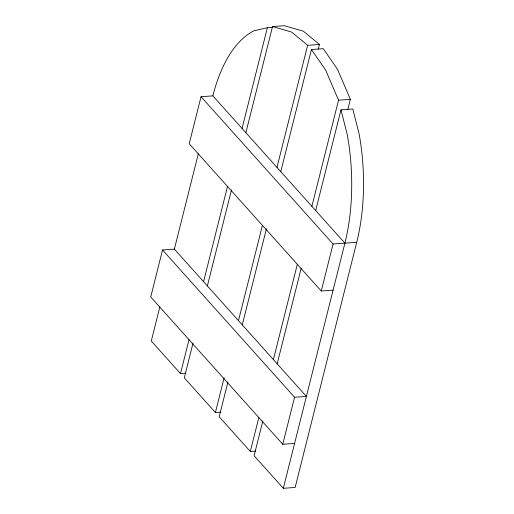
<?xml version="1.0" encoding="UTF-8"?>
<svg xmlns="http://www.w3.org/2000/svg" width="514" height="514" viewBox="0 0 514 514"><rect width="100%" height="100%" fill="white"/><g stroke="black" fill="none" stroke-linecap="round" stroke-linejoin="round"><path stroke-width="0.77" d="M162.54 249.965L294.573 397.251L306.395 396.41L174.368 249.117L162.54 249.965L150.73 296.97L282.764 444.263L294.593 443.415M315.68 210.573L340.988 109.835L352.81 108.994L359.151 134.077A143.265 72.307 85.9 0 1 356.722 242.312L295.145 487.452L283.317 488.3L344.894 243.161L212.86 95.874L201.032 96.716L189.223 143.727L321.256 291.014L333.085 290.166M159.835 306.961L151.283 341.013L180.498 373.594L186.017 373.203M174.368 249.117L198.327 153.737M180.498 373.594L189.049 339.548M203.576 281.704L227.535 186.319M242.068 128.455L267.376 27.717L272.895 27.326M193.039 343.011L184.295 377.835L215.405 412.536L220.924 412.144M207.373 285.938L231.525 189.782M245.865 132.696L272.529 26.548L284.358 25.7L303.356 31.219L319.477 44.448L318.301 49.113M215.405 412.536L224.149 377.713M238.483 320.646L262.442 225.261M276.975 167.397L307.648 45.29L291.528 32.061L272.529 26.548M227.946 381.947L219.202 416.777L250.312 451.478L255.831 451.08M242.28 324.88L266.432 228.724M280.772 171.637L311.445 49.53L323.274 48.682L337.531 69.339L350.375 99.343L347.83 109.469M250.312 451.478L258.863 417.426M273.39 359.588L297.349 264.202M311.882 206.339L338.546 100.191L325.703 70.187L311.445 49.53M262.853 420.889L254.109 455.712L283.317 488.3M277.187 363.822L301.146 268.436M282.764 444.263L294.573 397.251M321.256 291.014L333.066 244.009L201.032 96.716M267.376 27.717L253.967 30.769A143.265 72.307 85.9 0 0 212.86 95.874M307.648 45.29L319.477 44.448M338.546 100.191L350.375 99.343M333.066 244.009L356.722 242.312M340.988 109.835L347.323 134.919A143.265 72.307 85.9 0 1 344.894 243.161"/></g></svg>
